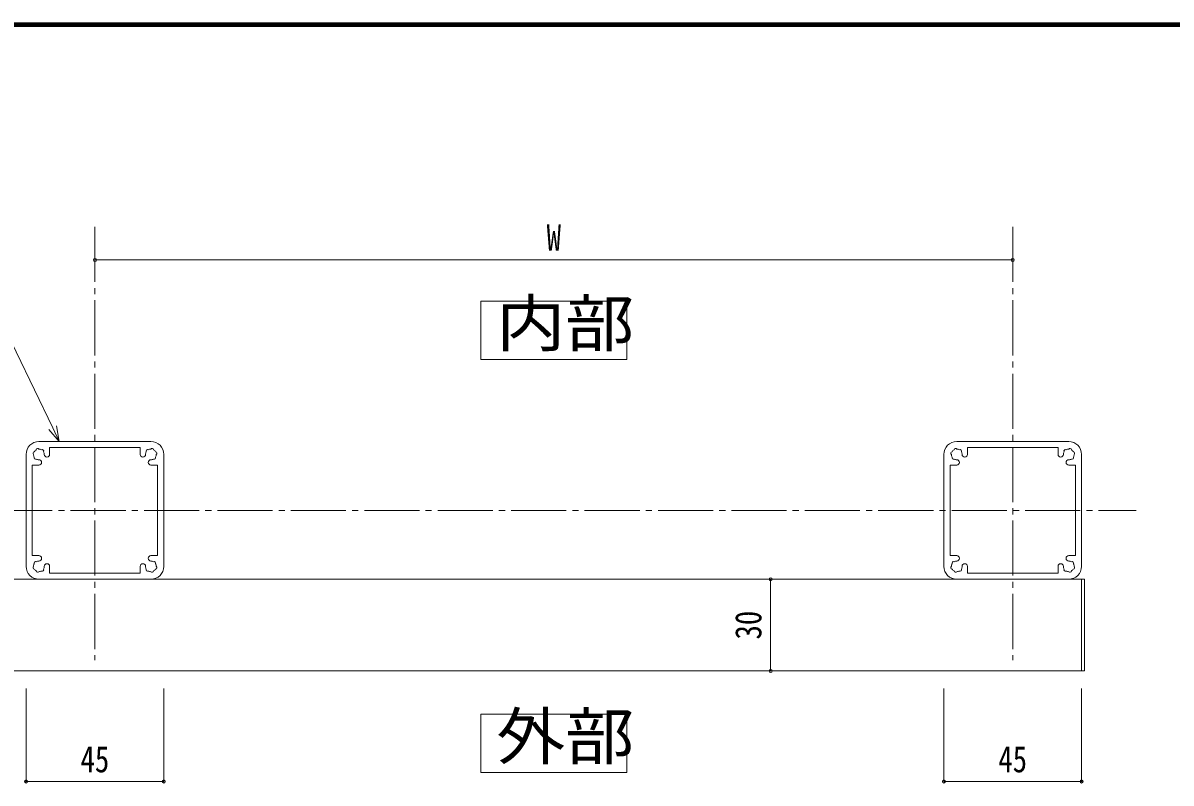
# Model space of a CAD drawing. Units: millimetres at full size; details may follow other scales. Extents: x -1601 to 2776, y -1131 to 1131.
# Drawn here: x -164 to 586, y 634 to 1131 of the extents above; entities that cross this region are included whole.
import ezdxf
from ezdxf.enums import TextEntityAlignment as Align

# ---------------------------------------------------------------- set-up
doc = ezdxf.new("R2010")
doc.units = ezdxf.units.MM
doc.header["$LTSCALE"] = 4
doc.header["$PDMODE"] = 32
doc.header["$PDSIZE"] = 2
doc.linetypes.add('CHAIN2', pattern=[12, 9, -1, 1, -1])
for name, color, linetype, lineweight in [('0-0_0', 7, 'Continuous', 18), ('0-1_1手摺寸法', 3, 'Continuous', 18), ('0-6_3中心線', 2, 'CHAIN2', 18), ('0-8_42ｱﾙﾐ部品', 6, 'Continuous', 18), ('1-0_P4-12', 7, 'Continuous', 18), ('1-1_WAKU', 7, 'Continuous', 18)]:
    doc.layers.add(name, color=color, linetype=linetype, lineweight=lineweight)
doc.styles.add('ＭＳ ゴシック', font='')
doc.styles.get('ＭＳ ゴシック').set_extended_font_data('MS Gothic')

msp = doc.modelspace()

# ---------------------------------------------------------------- linework, layer by layer
at = {"layer": '0-0_0'}
for points in [[(-140.722, 857.553), (-145.067, 866.56), (-193.032, 965.99), (-299.066, 965.99)], [(-147.48, 865.396), (-140.722, 857.553), (-142.653, 867.724)]]:
    msp.add_lwpolyline(points, dxfattribs=at)
at = {"layer": '0-1_1手摺寸法'}
for p, q in [((-117.441, 974.821), (-117.441, 976.287)), ((482.559, 976.287), (-117.441, 976.287)), ((-112.841, 976.287), (477.959, 976.287)), ((482.559, 974.821), (482.559, 976.287)), ((345.392, 767.553), (324.27, 767.553)), ((324.27, 767.553), (324.27, 707.553)), ((324.27, 712.153), (324.27, 762.953)), ((345.392, 707.553), (324.27, 707.553)), ((-162.441, 696.053), (-162.441, 635.296)), ((-72.441, 696.053), (-72.441, 635.296)), ((437.559, 696.053), (437.559, 635.296)), ((527.559, 696.053), (527.559, 635.296)), ((-162.441, 635.296), (-72.441, 635.296)), ((-77.041, 635.296), (-157.841, 635.296)), ((527.559, 635.296), (437.559, 635.296)), ((442.159, 635.296), (522.959, 635.296))]:
    msp.add_line(p, q, dxfattribs=at)
for p in [(-117.441, 976.287), (482.559, 976.287), (324.27, 767.553), (324.27, 707.553), (-162.441, 635.296), (-72.441, 635.296), (437.559, 635.296), (527.559, 635.296)]:
    msp.add_point(p, dxfattribs=at)
at = {"layer": '0-6_3中心線'}
for p, q in [((-117.441, 997.904), (-117.441, 714.562)), ((482.559, 997.904), (482.559, 714.562)), ((-229.317, 812.553), (563.173, 812.553))]:
    msp.add_line(p, q, dxfattribs=at)
at = {"layer": '0-8_42ｱﾙﾐ部品'}
for p, q in [((-154.041, 857.553), (-80.841, 857.553)), ((-80.841, 857.553), (-154.041, 857.553)), ((445.959, 857.553), (519.159, 857.553)), ((-162.441, 849.153), (-162.441, 775.953)), ((-162.441, 849.153), (-162.441, 775.953)), ((-147.041, 853.553), (-87.841, 853.553)), ((-147.041, 853.553), (-147.041, 849.153)), ((-87.841, 853.553), (-147.041, 853.553)), ((-147.041, 853.553), (-147.041, 849.153)), ((-87.841, 853.553), (-87.841, 849.153)), ((-87.841, 853.553), (-87.841, 849.153)), ((-72.441, 849.153), (-72.441, 775.953)), ((-72.441, 849.153), (-72.441, 775.953)), ((437.559, 849.153), (437.559, 775.953)), ((452.959, 853.553), (512.159, 853.553)), ((452.959, 853.553), (452.959, 849.153)), ((512.159, 853.553), (512.159, 849.153)), ((527.559, 849.153), (527.559, 775.953)), ((-154.041, 842.153), (-158.441, 842.153)), ((-158.441, 842.153), (-158.441, 782.953)), ((-158.441, 842.153), (-158.441, 782.953)), ((-154.041, 842.153), (-158.441, 842.153)), ((-80.841, 842.153), (-76.441, 842.153)), ((-80.841, 842.153), (-76.441, 842.153)), ((-76.441, 842.153), (-76.441, 782.953)), ((-76.441, 842.153), (-76.441, 782.953)), ((445.959, 842.153), (441.559, 842.153)), ((441.559, 842.153), (441.559, 782.953)), ((519.159, 842.153), (523.559, 842.153)), ((523.559, 842.153), (523.559, 782.953)), ((-154.041, 782.953), (-158.441, 782.953)), ((-154.041, 782.953), (-158.441, 782.953)), ((-80.841, 782.953), (-76.441, 782.953)), ((-80.841, 782.953), (-76.441, 782.953)), ((445.959, 782.953), (441.559, 782.953)), ((519.159, 782.953), (523.559, 782.953)), ((-147.041, 771.553), (-147.041, 775.953)), ((-87.841, 771.553), (-87.841, 775.953)), ((452.959, 771.553), (452.959, 775.953)), ((529.559, 767.553), (-217.202, 767.553)), ((-154.041, 767.553), (-80.841, 767.553)), ((-80.841, 767.553), (-154.041, 767.553)), ((445.959, 767.553), (519.159, 767.553)), ((527.559, 707.553), (527.559, 767.553)), ((529.559, 707.553), (529.559, 767.553)), ((529.559, 707.553), (-217.202, 707.553))]:
    msp.add_line(p, q, dxfattribs=at)
for points in [[(-147.041, 771.553), (-87.841, 771.553), (-87.841, 775.953)], [(-87.841, 771.553), (-147.041, 771.553), (-147.041, 775.953)], [(452.959, 771.553), (512.159, 771.553), (512.159, 775.953)]]:
    msp.add_lwpolyline(points, dxfattribs=at)
for centre, radius, start, end in [((-154.041, 849.153), 8.4, 90, 180), ((-154.041, 849.153), 8.4, 90, 180), ((-80.841, 849.153), 8.4, 0, 90), ((-80.841, 849.153), 8.4, 0, 90), ((445.959, 849.153), 8.4, 90, 180), ((519.159, 849.153), 8.4, 0, 90), ((-156.938, 849.93), 1, 165, 232.976), ((-156.938, 849.93), 1, 165, 232.976), ((-156.938, 849.93), 1, 97.024, 165), ((-156.938, 849.93), 1, 97.024, 165), ((-154.041, 849.153), 3.5, 180.359, 195), ((-154.041, 849.153), 3.5, 180.359, 195), ((-154.041, 849.153), 3.5, 195, 209.641), ((-154.041, 849.153), 3.5, 195, 209.641), ((-154.041, 849.153), 3.5, 135, 149.641), ((-154.041, 849.153), 3.5, 135, 149.641), ((-154.041, 849.153), 3.5, 120.359, 135), ((-154.041, 849.153), 3.5, 120.359, 135), ((-154.817, 852.051), 1, 105, 172.976), ((-154.817, 852.051), 1, 105, 172.976), ((-154.817, 852.051), 1, 37.024, 105), ((-154.817, 852.051), 1, 37.024, 105), ((-154.041, 849.153), 3.5, 75, 89.641), ((-154.041, 849.153), 3.5, 75, 89.641), ((-154.041, 849.153), 3.5, 60.359, 75), ((-154.041, 849.153), 3.5, 60.359, 75), ((-151.92, 851.274), 1, 45, 112.976), ((-151.92, 851.274), 1, 45, 112.976), ((-151.92, 851.274), 1, 337.024, 45), ((-151.92, 851.274), 1, 337.024, 45), ((-154.041, 849.153), 3.5, 15, 29.641), ((-154.041, 849.153), 3.5, 15, 29.641), ((-154.041, 849.153), 3.5, 0.359, 15), ((-154.041, 849.153), 3.5, 0.359, 15), ((-148.791, 849.153), 1.75, 180, 0), ((-148.791, 849.153), 1.75, 180, 0), ((-86.091, 849.153), 1.75, 180, 0), ((-86.091, 849.153), 1.75, 180, 0), ((-80.841, 849.153), 3.5, 165, 179.641), ((-80.841, 849.153), 3.5, 165, 179.641), ((-80.841, 849.153), 3.5, 150.359, 165), ((-80.841, 849.153), 3.5, 150.359, 165), ((-82.962, 851.274), 1, 135, 202.976), ((-82.962, 851.274), 1, 135, 202.976), ((-82.962, 851.274), 1, 67.024, 135), ((-82.962, 851.274), 1, 67.024, 135), ((-80.841, 849.153), 3.5, 105, 119.641), ((-80.841, 849.153), 3.5, 105, 119.641), ((-80.841, 849.153), 3.5, 90.359, 105), ((-80.841, 849.153), 3.5, 90.359, 105), ((-80.064, 852.051), 1, 75, 142.976), ((-80.064, 852.051), 1, 75, 142.976), ((-80.064, 852.051), 1, 7.024, 75), ((-80.064, 852.051), 1, 7.024, 75), ((-80.841, 849.153), 3.5, 45, 59.641), ((-80.841, 849.153), 3.5, 45, 59.641), ((-80.841, 849.153), 3.5, 30.359, 45), ((-80.841, 849.153), 3.5, 30.359, 45), ((-77.943, 849.93), 1, 15, 82.976), ((-77.943, 849.93), 1, 15, 82.976), ((-80.841, 849.153), 3.5, 330.359, 345), ((-80.841, 849.153), 3.5, 330.359, 345), ((-80.841, 849.153), 3.5, 345, 359.641), ((-80.841, 849.153), 3.5, 345, 359.641), ((-77.943, 849.93), 1, 307.024, 15), ((-77.943, 849.93), 1, 307.024, 15), ((443.062, 849.93), 1, 165, 232.976), ((443.062, 849.93), 1, 97.024, 165), ((445.959, 849.153), 3.5, 180.359, 195), ((445.959, 849.153), 3.5, 195, 209.641), ((445.959, 849.153), 3.5, 135, 149.641), ((445.959, 849.153), 3.5, 120.359, 135), ((445.183, 852.051), 1, 105, 172.976), ((445.183, 852.051), 1, 37.024, 105), ((445.959, 849.153), 3.5, 75, 89.641), ((445.959, 849.153), 3.5, 60.359, 75), ((448.08, 851.274), 1, 45, 112.976), ((448.08, 851.274), 1, 337.024, 45), ((445.959, 849.153), 3.5, 15, 29.641), ((445.959, 849.153), 3.5, 0.359, 15), ((451.209, 849.153), 1.75, 180, 0), ((513.909, 849.153), 1.75, 180, 0), ((519.159, 849.153), 3.5, 165, 179.641), ((519.159, 849.153), 3.5, 150.359, 165), ((517.038, 851.274), 1, 135, 202.976), ((517.038, 851.274), 1, 67.024, 135), ((519.159, 849.153), 3.5, 105, 119.641), ((519.159, 849.153), 3.5, 90.359, 105), ((519.936, 852.051), 1, 75, 142.976), ((519.936, 852.051), 1, 7.024, 75), ((519.159, 849.153), 3.5, 45, 59.641), ((519.159, 849.153), 3.5, 30.359, 45), ((522.057, 849.93), 1, 15, 82.976), ((519.159, 849.153), 3.5, 330.359, 345), ((519.159, 849.153), 3.5, 345, 359.641), ((522.057, 849.93), 1, 307.024, 15), ((-156.162, 847.032), 1, 157.024, 225), ((-156.162, 847.032), 1, 157.024, 225), ((-156.162, 847.032), 1, 225, 292.976), ((-156.162, 847.032), 1, 225, 292.976), ((-154.041, 849.153), 3.5, 240.359, 255), ((-154.041, 849.153), 3.5, 240.359, 255), ((-154.041, 849.153), 3.5, 255, 270), ((-154.041, 849.153), 3.5, 255, 270), ((-154.041, 843.903), 1.75, 270, 90), ((-154.041, 843.903), 1.75, 270, 90), ((-80.841, 843.903), 1.75, 90, 270), ((-80.841, 843.903), 1.75, 90, 270), ((-80.841, 849.153), 3.5, 270, 285), ((-80.841, 849.153), 3.5, 270, 285), ((-80.841, 849.153), 3.5, 285, 299.641), ((-80.841, 849.153), 3.5, 285, 299.641), ((-78.72, 847.032), 1, 247.024, 315), ((-78.72, 847.032), 1, 247.024, 315), ((-78.72, 847.032), 1, 315, 22.976), ((-78.72, 847.032), 1, 315, 22.976), ((443.838, 847.032), 1, 157.024, 225), ((443.838, 847.032), 1, 225, 292.976), ((445.959, 849.153), 3.5, 240.359, 255), ((445.959, 849.153), 3.5, 255, 270), ((445.959, 843.903), 1.75, 270, 90), ((519.159, 843.903), 1.75, 90, 270), ((519.159, 849.153), 3.5, 270, 285), ((519.159, 849.153), 3.5, 285, 299.641), ((521.28, 847.032), 1, 247.024, 315), ((521.28, 847.032), 1, 315, 22.976), ((-154.041, 781.203), 1.75, 270, 90), ((-154.041, 781.203), 1.75, 270, 90), ((-80.841, 781.203), 1.75, 90, 270), ((-80.841, 781.203), 1.75, 90, 270), ((445.959, 781.203), 1.75, 270, 90), ((519.159, 781.203), 1.75, 90, 270), ((-154.041, 775.953), 8.4, 180, 270), ((-154.041, 775.953), 8.4, 180, 270), ((-156.938, 775.176), 1, 127.024, 195), ((-156.938, 775.176), 1, 127.024, 195), ((-156.938, 775.176), 1, 195, 262.976), ((-156.938, 775.176), 1, 195, 262.976), ((-154.041, 775.953), 3.5, 165, 179.641), ((-154.041, 775.953), 3.5, 165, 179.641), ((-154.041, 775.953), 3.5, 150.359, 165), ((-154.041, 775.953), 3.5, 150.359, 165), ((-156.162, 778.074), 1, 135, 202.976), ((-156.162, 778.074), 1, 135, 202.976), ((-154.041, 775.953), 3.5, 210.359, 225), ((-154.041, 775.953), 3.5, 210.359, 225), ((-156.162, 778.074), 1, 67.024, 135), ((-156.162, 778.074), 1, 67.024, 135), ((-154.041, 775.953), 3.5, 225, 239.641), ((-154.041, 775.953), 3.5, 225, 239.641), ((-154.041, 775.953), 3.5, 105, 119.641), ((-154.041, 775.953), 3.5, 105, 119.641), ((-154.041, 775.953), 3.5, 90, 105), ((-154.041, 775.953), 3.5, 90, 105), ((-151.92, 773.832), 1, 247.024, 315), ((-151.92, 773.832), 1, 247.024, 315), ((-151.92, 773.832), 1, 315, 22.976), ((-151.92, 773.832), 1, 315, 22.976), ((-154.041, 775.953), 3.5, 330.359, 345), ((-154.041, 775.953), 3.5, 330.359, 345), ((-154.041, 775.953), 3.5, 345, 359.641), ((-154.041, 775.953), 3.5, 345, 359.641), ((-148.791, 775.953), 1.75, 0, 180), ((-148.791, 775.953), 1.75, 0, 180), ((-86.091, 775.953), 1.75, 0, 180), ((-86.091, 775.953), 1.75, 0, 180), ((-80.841, 775.953), 3.5, 180.359, 195), ((-80.841, 775.953), 3.5, 180.359, 195), ((-80.841, 775.953), 3.5, 195, 209.641), ((-80.841, 775.953), 3.5, 195, 209.641), ((-82.962, 773.832), 1, 157.024, 225), ((-82.962, 773.832), 1, 157.024, 225), ((-82.962, 773.832), 1, 225, 292.976), ((-82.962, 773.832), 1, 225, 292.976), ((-80.841, 775.953), 3.5, 75, 90), ((-80.841, 775.953), 3.5, 75, 90), ((-80.841, 775.953), 8.4, 270, 0), ((-80.841, 775.953), 8.4, 270, 0), ((-80.841, 775.953), 3.5, 60.359, 75), ((-80.841, 775.953), 3.5, 60.359, 75), ((-78.72, 778.074), 1, 45, 112.976), ((-78.72, 778.074), 1, 45, 112.976), ((-80.841, 775.953), 3.5, 300.359, 315), ((-80.841, 775.953), 3.5, 300.359, 315), ((-80.841, 775.953), 3.5, 315, 329.641), ((-80.841, 775.953), 3.5, 315, 329.641), ((-78.72, 778.074), 1, 337.024, 45), ((-78.72, 778.074), 1, 337.024, 45), ((-77.943, 775.176), 1, 277.024, 345), ((-77.943, 775.176), 1, 277.024, 345), ((-80.841, 775.953), 3.5, 15, 29.641), ((-80.841, 775.953), 3.5, 15, 29.641), ((-80.841, 775.953), 3.5, 0.359, 15), ((-80.841, 775.953), 3.5, 0.359, 15), ((-77.943, 775.176), 1, 345, 52.976), ((-77.943, 775.176), 1, 345, 52.976), ((445.959, 775.953), 8.4, 180, 270), ((443.062, 775.176), 1, 127.024, 195), ((443.062, 775.176), 1, 195, 262.976), ((445.959, 775.953), 3.5, 165, 179.641), ((445.959, 775.953), 3.5, 150.359, 165), ((443.838, 778.074), 1, 135, 202.976), ((445.959, 775.953), 3.5, 210.359, 225), ((443.838, 778.074), 1, 67.024, 135), ((445.959, 775.953), 3.5, 225, 239.641), ((445.959, 775.953), 3.5, 105, 119.641), ((445.959, 775.953), 3.5, 90, 105), ((448.08, 773.832), 1, 247.024, 315), ((448.08, 773.832), 1, 315, 22.976), ((445.959, 775.953), 3.5, 330.359, 345), ((445.959, 775.953), 3.5, 345, 359.641), ((451.209, 775.953), 1.75, 0, 180), ((513.909, 775.953), 1.75, 0, 180), ((519.159, 775.953), 3.5, 180.359, 195), ((519.159, 775.953), 3.5, 195, 209.641), ((517.038, 773.832), 1, 157.024, 225), ((517.038, 773.832), 1, 225, 292.976), ((519.159, 775.953), 3.5, 75, 90), ((519.159, 775.953), 8.4, 270, 0), ((519.159, 775.953), 3.5, 60.359, 75), ((521.28, 778.074), 1, 45, 112.976), ((519.159, 775.953), 3.5, 300.359, 315), ((519.159, 775.953), 3.5, 315, 329.641), ((521.28, 778.074), 1, 337.024, 45), ((522.057, 775.176), 1, 277.024, 345), ((519.159, 775.953), 3.5, 15, 29.641), ((519.159, 775.953), 3.5, 0.359, 15), ((522.057, 775.176), 1, 345, 52.976), ((-154.817, 773.055), 1, 187.024, 255), ((-154.817, 773.055), 1, 187.024, 255), ((-154.817, 773.055), 1, 255, 322.976), ((-154.817, 773.055), 1, 255, 322.976), ((-154.041, 775.953), 3.5, 270.359, 285), ((-154.041, 775.953), 3.5, 270.359, 285), ((-154.041, 775.953), 3.5, 285, 299.641), ((-154.041, 775.953), 3.5, 285, 299.641), ((-80.841, 775.953), 3.5, 240.359, 255), ((-80.841, 775.953), 3.5, 240.359, 255), ((-80.841, 775.953), 3.5, 255, 269.641), ((-80.841, 775.953), 3.5, 255, 269.641), ((-80.064, 773.055), 1, 217.024, 285), ((-80.064, 773.055), 1, 217.024, 285), ((-80.064, 773.055), 1, 285, 352.976), ((-80.064, 773.055), 1, 285, 352.976), ((445.183, 773.055), 1, 187.024, 255), ((445.183, 773.055), 1, 255, 322.976), ((445.959, 775.953), 3.5, 270.359, 285), ((445.959, 775.953), 3.5, 285, 299.641), ((519.159, 775.953), 3.5, 240.359, 255), ((519.159, 775.953), 3.5, 255, 269.641), ((519.936, 773.055), 1, 217.024, 285), ((519.936, 773.055), 1, 285, 352.976)]:
    msp.add_arc(centre, radius, start, end, dxfattribs=at)
at = {"layer": '1-0_P4-12'}
msp.add_line((134.896, 679.234), (134.896, 641.223), dxfattribs=at)
msp.add_lwpolyline([(134.896, 911.288), (230.222, 911.288), (230.222, 949.299), (134.896, 949.299)], close=True, dxfattribs=at)
msp.add_lwpolyline([(134.896, 641.224), (230.222, 641.224), (230.222, 679.234), (134.896, 679.234)], dxfattribs=at)
at = {"layer": '1-1_WAKU'}
for p, q in [((1601.2, 1131.2), (-1601.2, 1131.2)), ((1600.6, 1130.6), (-1600.6, 1130.6)), ((1600, 1130), (-1600, 1130)), ((1599.4, 1129.4), (-1599.4, 1129.4)), ((1598.8, 1128.8), (-1598.8, 1128.8))]:
    msp.add_line(p, q, dxfattribs=at)

# ---------------------------------------------------------------- texts
at = {"layer": '0-1_1手摺寸法', "color": 7, "style": 'ＭＳ ゴシック', "width": 0.8}
for s, p in [('W', (177.849, 977.106)), ('45', (-126.862, 636.115)), ('45', (473.138, 636.115))]:
    msp.add_text(s, height=17.27, dxfattribs=at).set_placement(p, align=Align.BOTTOM_LEFT)
msp.add_text('30', height=17.27, rotation=90, dxfattribs=at).set_placement((323.451, 728.132), align=Align.BOTTOM_LEFT)
at = {"layer": '1-0_P4-12', "style": 'ＭＳ ゴシック', "width": 1.1}
for s, p in [('内部', (144.956, 910.825)), ('外部', (144.956, 640.76))]:
    msp.add_text(s, height=30.03, dxfattribs=at).set_placement(p, align=Align.BOTTOM_LEFT)

doc.saveas('drawing.dxf')
